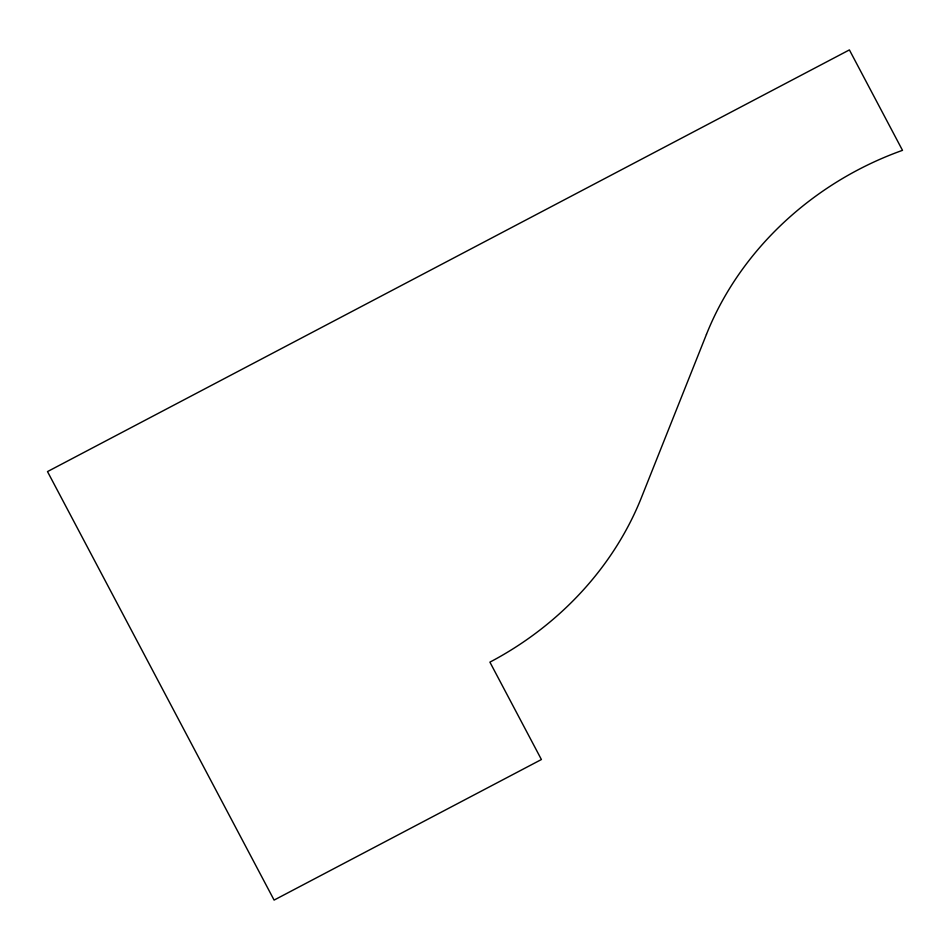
<?xml version="1.0" encoding="UTF-8"?>
<svg xmlns="http://www.w3.org/2000/svg" width="950" height="950" viewBox="0 0 950 950"><rect width="100%" height="100%" fill="white"/><g stroke="black" fill="none" stroke-linecap="round" stroke-linejoin="round"><path stroke-width="1.43" d="M706.456 334.364L641.393 497.657A302.005 264.397 -27.3 0 1 489.903 662.138L541.405 759.525L274.099 900.089L47.5 471.592L849.395 49.911L902.5 150.338A302.005 264.397 -27.3 0 0 706.456 334.364"/></g></svg>
